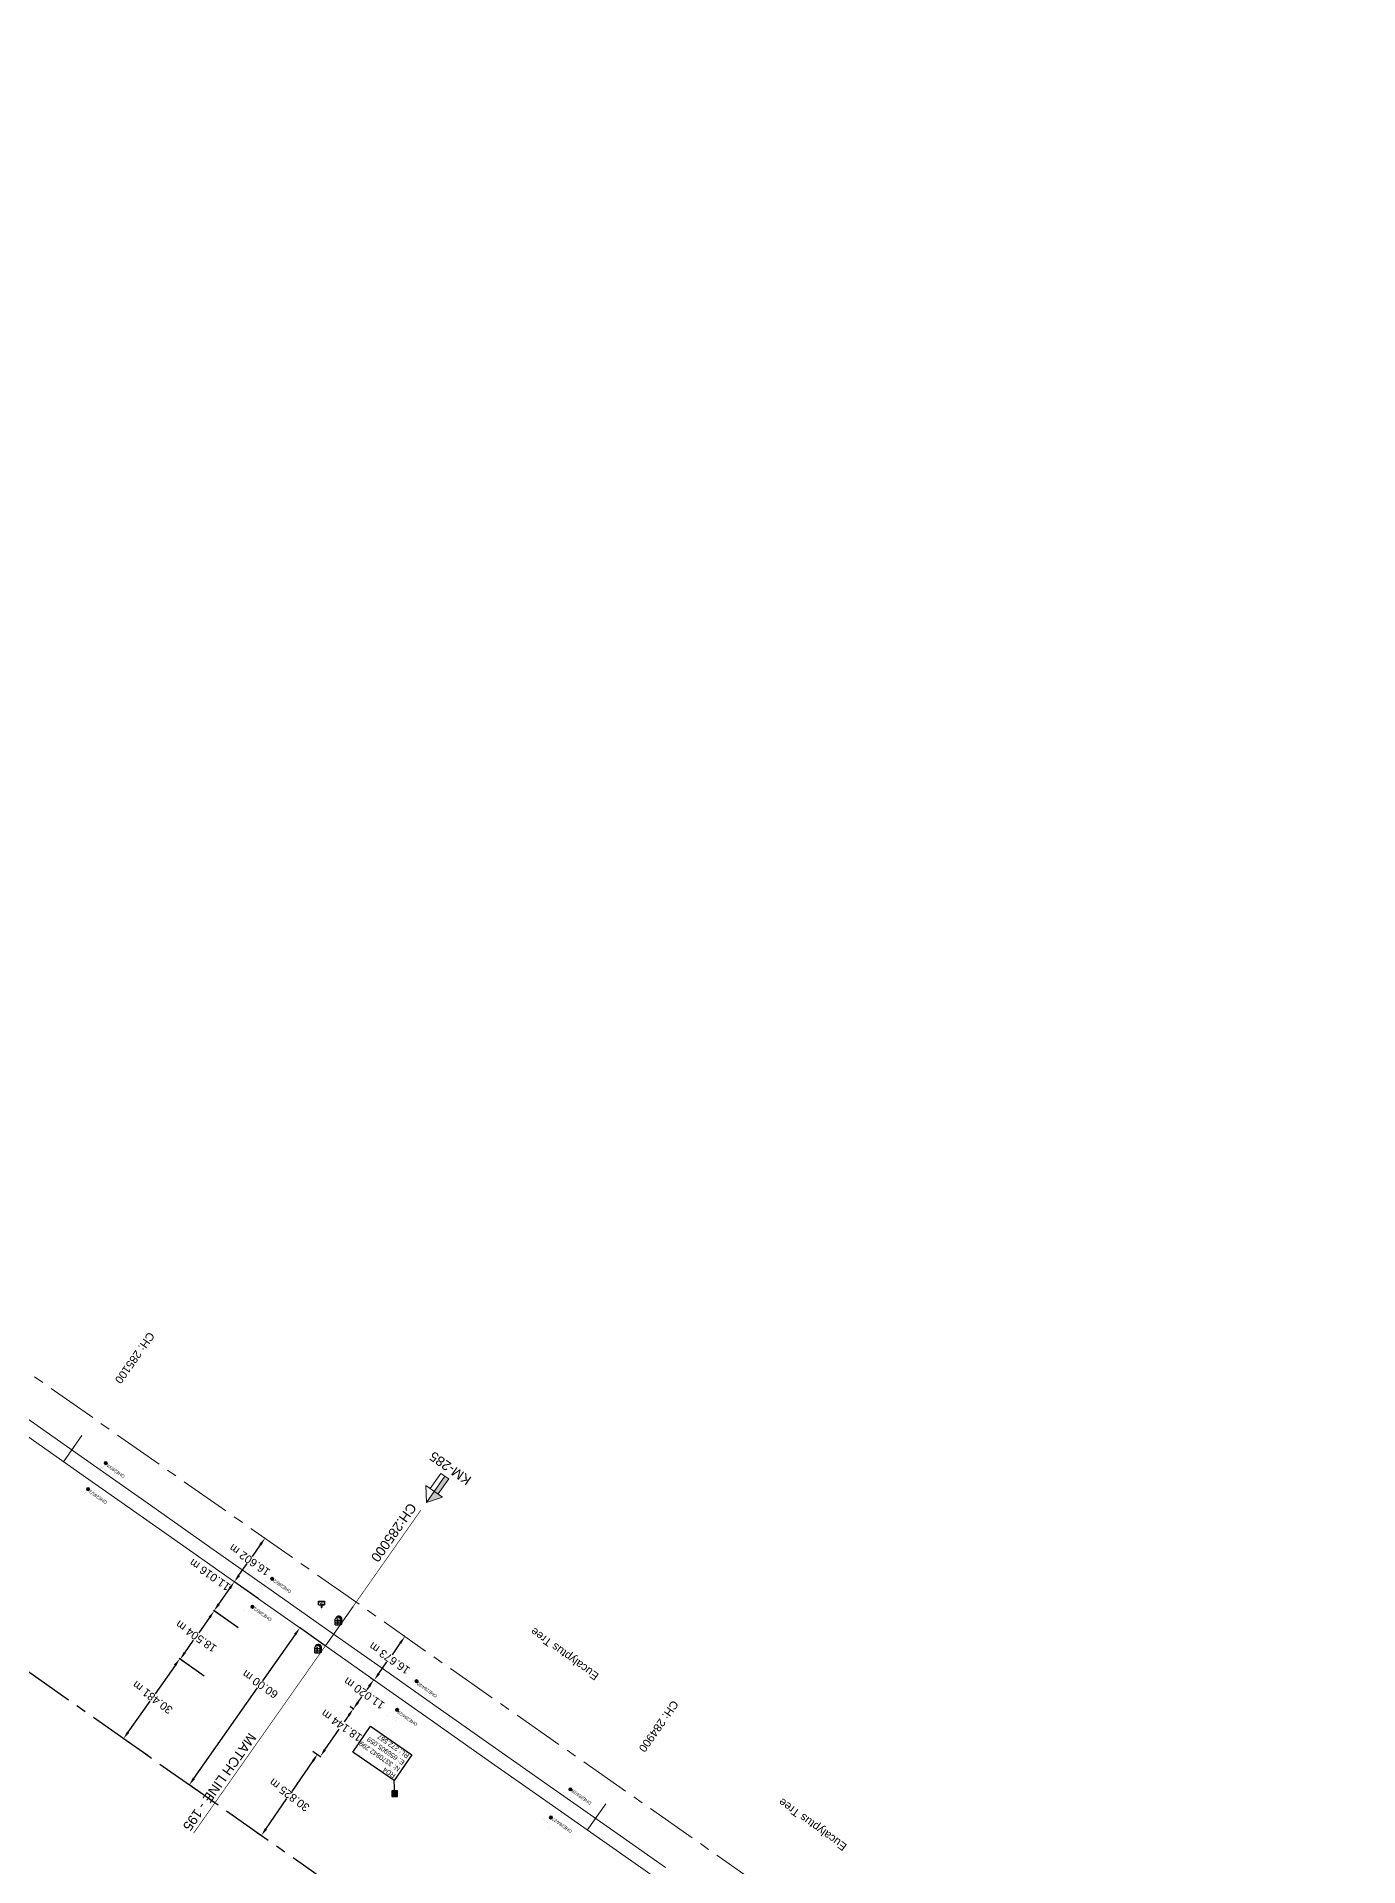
# Model space of a CAD drawing. Header units: metres. Extents: x 646303 to 662875, y 3366650 to 3378730.
# Drawn here: x 656793 to 657206, y 3370820 to 3371391 of the extents above; entities that cross this region are included whole.
import ezdxf
from ezdxf.enums import TextEntityAlignment as Align

# ---------------------------------------------------------------- set-up
doc = ezdxf.new("R2010")
doc.units = ezdxf.units.M
doc.header["$MEASUREMENT"] = 0
doc.header["$PDMODE"] = 3
doc.header["$PDSIZE"] = 0.5
doc.linetypes.add('CENTER', pattern=[50.8, 31.75, -6.35, 6.35, -6.35])
doc.linetypes.add('PHANTOM2', pattern=[1.25, 0.625, -0.125, 0.125, -0.125, 0.125, -0.125])
for name, color, linetype in [('Bench_Mark', 7, 'Continuous'), ('DFCC Boundary', 6, 'CENTER'), ('Dimension', 10, 'Continuous'), ('KILOMETER_STONE', 251, 'Continuous'), ('MATCH LINE', 7, 'Continuous'), ('NAME_BOARD', 251, 'Continuous'), ('Side Details', 251, 'Continuous'), ('STYLEREMARK', 251, 'Continuous')]:
    doc.layers.add(name, color=color, linetype=linetype)
for name, color, linetype, lineweight in [('BOUNDARY DIMENTION', 10, 'Continuous', 0), ('Existing Chainage', 7, 'Continuous', 0), ('Existing IR Track', 143, 'Continuous', 0), ('Existing Railway Boundary', 7, 'CENTER', 0), ('KM STONE', 7, 'Continuous', 0), ('OHE MAST', 8, 'Continuous', 0), ('OHE MAST TEXT', 8, 'Continuous', 0)]:
    doc.layers.add(name, color=color, linetype=linetype, lineweight=lineweight)
doc.styles.add('NB', font='swissbo.ttf', dxfattribs={"height": 1.5})
doc.styles.add('notes', font='romans.shx', dxfattribs={"height": 2})
doc.styles.get("Standard").update_dxf_attribs({"font": 'arial.ttf'})
doc.styles.add('Style-Arial', font='arial.ttf')
doc.dimstyles.new('DIM', dxfattribs={"dimtxt": 2.5, "dimasz": 2.5, "dimexe": 0.18, "dimexo": 0.0625, "dimgap": 0.09, "dimtad": 0, "dimtih": 1, "dimtoh": 1, "dimdec": 3, "dimzin": 0, "dimdsep": 46, "dimtxsty": 'Standard', "dimcen": 0.09, "dimadec": 0, "dimazin": 0, "dimtfac": 1, "dimtdec": 3, "dimtofl": 0, "dimtmove": 0, "dimatfit": 3, "dimfxl": 1, "dimtolj": 1, "dimtzin": 0, "dimarcsym": 0})

# ---------------------------------------------------------------- blocks, each defined once
blk = doc.blocks.new('KMS')
blk.add_hatch(color=256).paths.add_polyline_path([(0.84, 1.71), (0.84, 0), (1.28, 0.25), (1.28, 1.71, 0.82134), (-0.65, 2.08, -0.601821)])
for points in [[(-0.84, 0), (-0.84, 1.71)], [(-0.84, 1.38), (0.84, 1.38)], [(-0.84, 0.64), (0.84, 0.64)], [(-0.84, 0), (0.84, 0)], [(0.84, 0), (0.84, 1.71)], [(0.84, 0), (1.28, 0.25)], [(1.28, 0.25), (1.28, 1.71)]]:
    blk.add_lwpolyline(points)
for centre, radius, start, end in [((0, 1.5), 0.867, 14.1462, 165.8538), ((0.28, 1.7), 1, 0.4859, 158.6661)]:
    blk.add_arc(centre, radius, start, end)
at = {"style": 'notes'}
for s, p in [('S', (-0.25, 0.09)), ('K', (-0.25, 1.58)), ('M', (-0.25, 0.81))]:
    blk.add_text(s, height=0.391, dxfattribs=at).set_placement(p)
blk = doc.blocks.new('NB')
for p, q in [((-0.98, 0.82), (-0.98, 1.98)), ((-0.98, 1.98), (0.98, 1.98)), ((-0.98, 0.82), (0.98, 0.82)), ((-0.13, 0.82), (-0.13, 0)), ((-0.13, 0), (0.13, 0)), ((0.13, 0.82), (0.13, 0)), ((0.98, 1.98), (0.98, 0.82))]:
    blk.add_line(p, q)
at = {"style": 'NB', "width": 1.025371}
blk.add_text('NB', height=0.988, dxfattribs=at).set_placement((0, 1.4), align=Align.MIDDLE)
blk = doc.blocks.new('OHE MAST')
h = blk.add_hatch(color=256)
edge = h.paths.add_edge_path()
edge.add_arc((0, 0), 0.514, 0, 360)
at = {"const_width": 0.01, "flags": 128}
for points in [[(1.5, 3.5), (1.5, 2), (-1.5, 2), (-1.5, 3.5)], [(0, 2), (0, 0)]]:
    blk.add_lwpolyline(points, dxfattribs=at)
blk.add_circle((0, 0), 0.514)
blk = doc.blocks.new('KM POST PLAN')
at = {"extrusion": (0, 0, -1)}
h = blk.add_hatch(color=256, dxfattribs=at)
h.paths.add_polyline_path([(0, -20), (0, -8.5), (3, -8.5), (3, -20)])
h.paths.add_polyline_path([(0, -8.5), (0, 0), (6.3, -8.5), (3, -8.5)], flags=16)
at = {"flags": 128}
for points in [[(0, 0), (-6.3, -8.5), (6.3, -8.5)], [(0, 0), (0, -20)], [(0, 0), (6.3, -8.5)], [(3, -8.5), (3, -20), (-3, -20), (-3, -8.5)]]:
    blk.add_lwpolyline(points, dxfattribs=at)
at = {"style": 'Style-Arial'}
blk.add_attdef('KM-POST', text='', height=6, dxfattribs=at).set_placement((0, -26, -263.9), align=Align.MIDDLE_CENTER)
blk = doc.blocks.new('*D1654')
at = {"layer": 'Defpoints', "color": 0, "transparency": 16777216}
for p in [(656891.06, 3370869.62), (656880.74, 3370854.69), (656881.82, 3370853.95)]:
    blk.add_point(p, dxfattribs=at)
at = {"layer": 'Dimension', "color": 0, "lineweight": -2, "transparency": 16777216}
for p, q in [((656891.11, 3370869.58), (656892.28, 3370868.77)), ((656883.24, 3370856.01), (656887.7, 3370862.46)), ((656890.71, 3370866.82), (656889.25, 3370864.7)), ((656880.8, 3370854.66), (656881.97, 3370853.85))]:
    blk.add_line(p, q, dxfattribs=at)
at = {"layer": 'Dimension', "color": 0, "transparency": 16777216}
for points in [[(656890.37, 3370867.06), (656891.05, 3370866.58), (656892.13, 3370868.88)], [(656882.9, 3370856.24), (656883.58, 3370855.77), (656881.82, 3370853.95)]]:
    blk.add_solid(points, dxfattribs=at)
at = {"layer": 'Dimension', "color": 0, "lineweight": 0, "transparency": 16777216, "insert": (656888.47, 3370863.58), "char_height": 2.5, "attachment_point": 5, "rotation": 145}
blk.add_mtext('\\A1;18.144 m', dxfattribs=at)
blk = doc.blocks.new('*D1655')
at = {"layer": 'Defpoints', "color": 0, "transparency": 16777216}
for p in [(656848.69, 3370899.43), (656856.24, 3370894.11), (656845.59, 3370878.98)]:
    blk.add_point(p, dxfattribs=at)
at = {"layer": 'Dimension', "color": 0, "lineweight": -2, "transparency": 16777216}
for p, q in [((656847.25, 3370897.38), (656843.84, 3370892.54)), ((656856.19, 3370894.15), (656848.54, 3370899.53)), ((656839.48, 3370886.34), (656842.26, 3370890.3)), ((656845.54, 3370879.02), (656837.89, 3370884.4))]:
    blk.add_line(p, q, dxfattribs=at)
at = {"layer": 'Dimension', "color": 0, "transparency": 16777216}
for points in [[(656846.91, 3370897.62), (656847.59, 3370897.14), (656848.69, 3370899.43)], [(656839.14, 3370886.58), (656839.82, 3370886.1), (656838.04, 3370884.29)]]:
    blk.add_solid(points, dxfattribs=at)
at = {"layer": 'Dimension', "color": 0, "lineweight": 0, "transparency": 16777216, "insert": (656843.05, 3370891.42), "char_height": 2.5, "attachment_point": 5, "rotation": 145}
blk.add_mtext('\\A1;18.504 m', dxfattribs=at)
blk = doc.blocks.new('*D1656')
at = {"layer": 'Defpoints', "color": 0, "transparency": 16777216}
for p in [(656854.98, 3370908.47), (656862.43, 3370903.23), (656856.09, 3370894.22)]:
    blk.add_point(p, dxfattribs=at)
at = {"layer": 'Dimension', "color": 0, "lineweight": -2, "transparency": 16777216}
for p, q in [((656862.38, 3370903.26), (656854.83, 3370908.57)), ((656850.08, 3370901.51), (656853.54, 3370906.43)), ((656856.04, 3370894.25), (656848.49, 3370899.56))]:
    blk.add_line(p, q, dxfattribs=at)
at = {"layer": 'Dimension', "color": 0, "transparency": 16777216}
for points in [[(656853.2, 3370906.67), (656853.88, 3370906.19), (656854.98, 3370908.47)], [(656849.74, 3370901.75), (656850.42, 3370901.27), (656848.64, 3370899.46)]]:
    blk.add_solid(points, dxfattribs=at)
at = {"layer": 'Dimension', "color": 0, "lineweight": 0, "transparency": 16777216, "insert": (656847.32, 3370910.66), "char_height": 2.5, "attachment_point": 5, "rotation": 145}
blk.add_mtext('\\A1;11.016 m', dxfattribs=at)
blk = doc.blocks.new('*D1693')
at = {"layer": 'Defpoints', "color": 0, "transparency": 16777216}
for p in [(656897.38, 3370878.65), (656898.49, 3370877.87), (656891.04, 3370869.63)]:
    blk.add_point(p, dxfattribs=at)
at = {"layer": 'Dimension', "color": 0, "lineweight": -2, "transparency": 16777216}
for p, q in [((656897.43, 3370878.61), (656898.63, 3370877.76)), ((656897.05, 3370875.82), (656896.32, 3370874.79)), ((656891.09, 3370869.6), (656892.29, 3370868.75)), ((656893.58, 3370870.9), (656894.75, 3370872.55))]:
    blk.add_line(p, q, dxfattribs=at)
at = {"layer": 'Dimension', "color": 0, "transparency": 16777216}
for points in [[(656896.71, 3370876.06), (656897.39, 3370875.58), (656898.49, 3370877.87)], [(656893.24, 3370871.14), (656893.92, 3370870.66), (656892.14, 3370868.85)]]:
    blk.add_solid(points, dxfattribs=at)
at = {"layer": 'Dimension', "color": 0, "lineweight": 0, "transparency": 16777216, "insert": (656895.53, 3370873.67), "char_height": 2.5, "attachment_point": 5, "rotation": 145}
blk.add_mtext('\\A1;11.020 m', dxfattribs=at)
blk = doc.blocks.new('*D1720')
at = {"layer": 'Defpoints', "color": 0, "linetype": 'ByBlock', "ltscale": 0.5, "transparency": 16777216}
for p in [(656908.21, 3370891.41), (656908.21, 3370891.41), (656898.63, 3370877.76)]:
    blk.add_point(p, dxfattribs=at)
at = {"layer": 'Existing Railway Boundary', "color": 0, "linetype": 'ByBlock', "lineweight": -2, "ltscale": 0.5, "transparency": 16777216}
for p, q in [((656908.16, 3370891.45), (656908.06, 3370891.52)), ((656906.77, 3370889.37), (656904.2, 3370885.71)), ((656900.07, 3370879.81), (656902.63, 3370883.47)), ((656898.68, 3370877.73), (656898.78, 3370877.66))]:
    blk.add_line(p, q, dxfattribs=at)
at = {"layer": 'Existing Railway Boundary', "color": 0, "linetype": 'ByBlock', "ltscale": 0.5, "transparency": 16777216}
for points in [[(656906.43, 3370889.61), (656907.11, 3370889.13), (656908.21, 3370891.41)], [(656899.73, 3370880.05), (656900.41, 3370879.57), (656898.63, 3370877.76)]]:
    blk.add_solid(points, dxfattribs=at)
at = {"layer": 'Existing Railway Boundary', "color": 0, "linetype": 'ByBlock', "ltscale": 0.5, "transparency": 16777216, "insert": (656903.42, 3370884.59), "char_height": 2.5, "attachment_point": 5, "rotation": 145}
blk.add_mtext('\\A1;16.673 m', dxfattribs=at)
blk = doc.blocks.new('*D1721')
at = {"layer": 'Defpoints', "color": 0, "linetype": 'ByBlock', "ltscale": 0.5, "transparency": 16777216}
for p in [(656864.51, 3370922.06), (656864.51, 3370922.06), (656854.98, 3370908.47)]:
    blk.add_point(p, dxfattribs=at)
at = {"layer": 'Existing Railway Boundary', "color": 0, "linetype": 'ByBlock', "lineweight": -2, "ltscale": 0.5, "transparency": 16777216}
for p, q in [((656863.07, 3370920.02), (656860.53, 3370916.39)), ((656864.46, 3370922.1), (656864.36, 3370922.17)), ((656856.41, 3370910.52), (656858.96, 3370914.15)), ((656854.93, 3370908.51), (656854.83, 3370908.57))]:
    blk.add_line(p, q, dxfattribs=at)
at = {"layer": 'Existing Railway Boundary', "color": 0, "linetype": 'ByBlock', "ltscale": 0.5, "transparency": 16777216}
for points in [[(656862.73, 3370920.25), (656863.42, 3370919.78), (656864.51, 3370922.06)], [(656856.07, 3370910.76), (656856.75, 3370910.28), (656854.98, 3370908.47)]]:
    blk.add_solid(points, dxfattribs=at)
at = {"layer": 'Existing Railway Boundary', "color": 0, "linetype": 'ByBlock', "ltscale": 0.5, "transparency": 16777216, "insert": (656859.74, 3370915.27), "char_height": 2.5, "attachment_point": 5, "rotation": 145}
blk.add_mtext('\\A1;16.602 m', dxfattribs=at)
blk = doc.blocks.new('*D1461')
at = {"layer": 'BOUNDARY DIMENTION', "color": 0, "lineweight": -2, "transparency": 16777216}
for p, q in [((662244.85, 3367095.44), (662244.16, 3367095.87)), ((662242.98, 3367093.66), (662239.54, 3367088.19)), ((662233.82, 3367079.1), (662238.08, 3367085.88)), ((662233.03, 3367076.64), (662232.33, 3367077.07))]:
    blk.add_line(p, q, dxfattribs=at)
at = {"layer": 'BOUNDARY DIMENTION', "color": 0, "transparency": 16777216}
for points in [[(662242.62, 3367093.88), (662243.33, 3367093.44), (662244.31, 3367095.78)], [(662233.46, 3367079.32), (662234.17, 3367078.87), (662232.49, 3367076.98)]]:
    blk.add_solid(points, dxfattribs=at)
at = {"layer": 'Defpoints', "color": 0, "linetype": 'Continuous', "ltscale": 0.5, "transparency": 16777216}
for p in [(647418.1, 3377902.15), (647420.31, 3377900.52), (647398.68, 3377871.33)]:
    blk.add_point(p, dxfattribs=at)
at = {"layer": 'Defpoints', "color": 0, "transparency": 16777216}
for p in [(662244.31, 3367095.78), (662244.9, 3367095.41), (662233.08, 3367076.61)]:
    blk.add_point(p, dxfattribs=at)
at = {"layer": 'DFCC Boundary', "color": 0, "linetype": 'Continuous', "lineweight": -2, "ltscale": 0.5, "transparency": 16777216}
for p, q in [((647416.61, 3377900.14), (647413.17, 3377895.5)), ((647420.26, 3377900.55), (647417.96, 3377902.26)), ((647397.96, 3377874.97), (647411.54, 3377893.3)), ((647398.63, 3377871.36), (647396.32, 3377873.07))]:
    blk.add_line(p, q, dxfattribs=at)
at = {"layer": 'DFCC Boundary', "color": 0, "linetype": 'Continuous', "ltscale": 0.5, "transparency": 16777216}
for points in [[(647416.28, 3377900.39), (647416.95, 3377899.9), (647418.1, 3377902.15)], [(647397.62, 3377875.22), (647398.29, 3377874.72), (647396.47, 3377872.96)]]:
    blk.add_solid(points, dxfattribs=at)
at = {"layer": 'BOUNDARY DIMENTION', "color": 0, "transparency": 16777216, "insert": (662238.81, 3367087.03), "char_height": 2.5, "attachment_point": 5, "rotation": 145}
blk.add_mtext('\\A1;22.208 m', dxfattribs=at)
at = {"layer": 'DFCC Boundary', "color": 0, "linetype": 'Continuous', "ltscale": 0.5, "transparency": 16777216, "insert": (647412.36, 3377894.4), "char_height": 2.5, "attachment_point": 5, "rotation": 145}
blk.add_mtext('\\A1;36.332 m', dxfattribs=at)
blk = doc.blocks.new('*D1462')
at = {"layer": 'BOUNDARY DIMENTION', "color": 0, "lineweight": -2, "transparency": 16777216}
for p, q in [((662549.11, 3366886.35), (662541.43, 3366875.79)), ((662551.8, 3366887.49), (662550.44, 3366888.48)), ((662534.84, 3366866.73), (662539.82, 3366873.58)), ((662534.58, 3366863.83), (662533.22, 3366864.82))]:
    blk.add_line(p, q, dxfattribs=at)
at = {"layer": 'BOUNDARY DIMENTION', "color": 0, "transparency": 16777216}
for points in [[(662548.78, 3366886.6), (662549.45, 3366886.11), (662550.58, 3366888.38)], [(662534.5, 3366866.98), (662535.18, 3366866.49), (662533.37, 3366864.71)]]:
    blk.add_solid(points, dxfattribs=at)
at = {"layer": 'Defpoints', "color": 0, "linetype": 'Continuous', "ltscale": 0.5, "transparency": 16777216}
for p in [(647247.45, 3378028.49), (647249.19, 3378027.21), (647225.93, 3377999.21)]:
    blk.add_point(p, dxfattribs=at)
at = {"layer": 'Defpoints', "color": 0, "transparency": 16777216}
for p in [(662551.85, 3366887.45), (662533.37, 3366864.71), (662534.63, 3366863.79)]:
    blk.add_point(p, dxfattribs=at)
at = {"layer": 'DFCC Boundary', "color": 0, "linetype": 'Continuous', "lineweight": -2, "ltscale": 0.5, "transparency": 16777216}
for p, q in [((647247.71, 3378025.19), (647242.02, 3378017.45)), ((647247.5, 3378028.45), (647249.34, 3378027.1)), ((647229.16, 3377999.94), (647240.4, 3378015.24)), ((647225.98, 3377999.17), (647227.82, 3377997.82))]:
    blk.add_line(p, q, dxfattribs=at)
at = {"layer": 'DFCC Boundary', "color": 0, "linetype": 'Continuous', "ltscale": 0.5, "transparency": 16777216}
for points in [[(647247.37, 3378025.44), (647248.05, 3378024.94), (647249.19, 3378027.21)], [(647228.82, 3378000.19), (647229.49, 3377999.7), (647227.68, 3377997.93)]]:
    blk.add_solid(points, dxfattribs=at)
at = {"layer": 'BOUNDARY DIMENTION', "color": 0, "transparency": 16777216, "insert": (662540.62, 3366874.68), "char_height": 2.5, "attachment_point": 5, "rotation": 145}
blk.add_mtext('\\A1;29.264 m', dxfattribs=at)
at = {"layer": 'DFCC Boundary', "color": 0, "linetype": 'Continuous', "ltscale": 0.5, "transparency": 16777216, "insert": (647241.21, 3378016.35), "char_height": 2.5, "attachment_point": 5, "rotation": 145}
blk.add_mtext('\\A1;36.332 m', dxfattribs=at)
blk = doc.blocks.new('*D1463')
at = {"layer": 'BOUNDARY DIMENTION', "color": 0, "lineweight": -2, "transparency": 16777216}
for p, q in [((662172.51, 3367140.93), (662173.68, 3367140.19)), ((662172.2, 3367138.17), (662169.01, 3367133.1)), ((662164.89, 3367126.55), (662167.55, 3367130.78)), ((662162.55, 3367125.07), (662163.71, 3367124.34))]:
    blk.add_line(p, q, dxfattribs=at)
at = {"layer": 'BOUNDARY DIMENTION', "color": 0, "transparency": 16777216}
for points in [[(662171.85, 3367138.39), (662172.55, 3367137.95), (662173.53, 3367140.29)], [(662164.54, 3367126.77), (662165.24, 3367126.33), (662163.56, 3367124.44)]]:
    blk.add_solid(points, dxfattribs=at)
at = {"layer": 'Defpoints', "color": 0, "linetype": 'Continuous', "ltscale": 0.5, "transparency": 16777216}
for p in [(647211.24, 3378055.28), (647211.52, 3378055.08), (647189.88, 3378025.9)]:
    blk.add_point(p, dxfattribs=at)
at = {"layer": 'Defpoints', "color": 0, "transparency": 16777216}
for p in [(662172.46, 3367140.96), (662173.53, 3367140.29), (662162.49, 3367125.11)]:
    blk.add_point(p, dxfattribs=at)
at = {"layer": 'DFCC Boundary', "color": 0, "linetype": 'Continuous', "lineweight": -2, "ltscale": 0.5, "transparency": 16777216}
for p, q in [((647209.75, 3378053.28), (647208.18, 3378051.16)), ((647211.47, 3378055.12), (647211.1, 3378055.39)), ((647191.09, 3378028.11), (647206.55, 3378048.96)), ((647189.83, 3378025.93), (647189.46, 3378026.21))]:
    blk.add_line(p, q, dxfattribs=at)
at = {"layer": 'DFCC Boundary', "color": 0, "linetype": 'Continuous', "ltscale": 0.5, "transparency": 16777216}
for points in [[(647209.42, 3378053.52), (647210.09, 3378053.03), (647211.24, 3378055.28)], [(647190.76, 3378028.36), (647191.43, 3378027.86), (647189.6, 3378026.1)]]:
    blk.add_solid(points, dxfattribs=at)
at = {"layer": 'BOUNDARY DIMENTION', "color": 0, "transparency": 16777216, "insert": (662168.28, 3367131.94), "char_height": 2.5, "attachment_point": 5, "rotation": 145}
blk.add_mtext('\\A1;18.726 m', dxfattribs=at)
at = {"layer": 'DFCC Boundary', "color": 0, "linetype": 'Continuous', "ltscale": 0.5, "transparency": 16777216, "insert": (647207.37, 3378050.06), "char_height": 2.5, "attachment_point": 5, "rotation": 145}
blk.add_mtext('\\A1;36.332 m', dxfattribs=at)
blk = doc.blocks.new('*D1519')
at = {"layer": 'BOUNDARY DIMENTION', "color": 0, "lineweight": -2, "transparency": 16777216}
for p, q in [((656845.54, 3370879.01), (656837.73, 3370884.5)), ((656836.44, 3370882.35), (656830.2, 3370873.47)), ((656821.8, 3370861.5), (656828.63, 3370871.23)), ((656828.03, 3370854.07), (656820.22, 3370859.55))]:
    blk.add_line(p, q, dxfattribs=at)
at = {"layer": 'BOUNDARY DIMENTION', "color": 0, "transparency": 16777216}
for points in [[(656836.1, 3370882.59), (656836.78, 3370882.11), (656837.88, 3370884.4)], [(656821.46, 3370861.73), (656822.14, 3370861.26), (656820.36, 3370859.45)]]:
    blk.add_solid(points, dxfattribs=at)
at = {"layer": 'Defpoints', "color": 0, "transparency": 16777216}
for p in [(656845.59, 3370878.98), (656820.36, 3370859.45), (656828.08, 3370854.03)]:
    blk.add_point(p, dxfattribs=at)
at = {"layer": 'BOUNDARY DIMENTION', "color": 0, "transparency": 16777216, "insert": (656829.42, 3370872.35), "char_height": 2.5, "attachment_point": 5, "rotation": 143}
blk.add_mtext('\\A1;30.481 m', dxfattribs=at)
blk = doc.blocks.new('*D1884')
at = {"layer": 'Defpoints', "color": 0, "linetype": 'Continuous', "ltscale": 0.5, "transparency": 16777216}
for p in [(656875.41, 3370894.1), (656883.4, 3370888.48), (656848.88, 3370839.4)]:
    blk.add_point(p, dxfattribs=at)
at = {"layer": 'DFCC Boundary', "color": 0, "linetype": 'Continuous', "lineweight": -2, "ltscale": 0.5, "transparency": 16777216}
for p, q in [((656873.97, 3370892.05), (656863.8, 3370877.59)), ((656883.35, 3370888.52), (656875.26, 3370894.2)), ((656842.33, 3370847.06), (656862.23, 3370875.35)), ((656848.83, 3370839.44), (656840.75, 3370845.12))]:
    blk.add_line(p, q, dxfattribs=at)
at = {"layer": 'DFCC Boundary', "color": 0, "linetype": 'Continuous', "ltscale": 0.5, "transparency": 16777216}
for points in [[(656873.63, 3370892.29), (656874.31, 3370891.81), (656875.41, 3370894.1)], [(656841.99, 3370847.3), (656842.67, 3370846.82), (656840.89, 3370845.02)]]:
    blk.add_solid(points, dxfattribs=at)
at = {"layer": 'DFCC Boundary', "color": 0, "linetype": 'Continuous', "ltscale": 0.5, "transparency": 16777216, "insert": (656863.02, 3370876.47), "char_height": 2.5, "attachment_point": 5, "rotation": 145}
blk.add_mtext('\\A1;60.00 m', dxfattribs=at)
blk = doc.blocks.new('*D1776')
at = {"layer": 'BOUNDARY DIMENTION', "color": 0, "lineweight": -2, "transparency": 16777216}
for p, q in [((656879.52, 3370855.54), (656881.07, 3370854.47)), ((656879.5, 3370852.51), (656872.94, 3370843.01)), ((656864.82, 3370831.26), (656871.38, 3370840.76)), ((656861.99, 3370830.18), (656863.55, 3370829.1))]:
    blk.add_line(p, q, dxfattribs=at)
at = {"layer": 'BOUNDARY DIMENTION', "color": 0, "transparency": 16777216}
for points in [[(656879.16, 3370852.75), (656879.84, 3370852.27), (656880.92, 3370854.57)], [(656864.48, 3370831.5), (656865.16, 3370831.03), (656863.4, 3370829.21)]]:
    blk.add_solid(points, dxfattribs=at)
at = {"layer": 'Defpoints', "color": 0, "transparency": 16777216}
for p in [(656879.46, 3370855.58), (656880.92, 3370854.57), (656861.94, 3370830.22)]:
    blk.add_point(p, dxfattribs=at)
at = {"layer": 'BOUNDARY DIMENTION', "color": 0, "transparency": 16777216, "insert": (656872.16, 3370841.89), "char_height": 2.5, "attachment_point": 5, "rotation": 143}
blk.add_mtext('\\A1;30.825 m', dxfattribs=at)
blk = doc.blocks.new('BM')
blk.add_hatch(color=256).paths.add_polyline_path([(-0.88, 0.88), (-0.88, -0.88), (0.88, -0.88), (0.88, 0.88)])
for p, q in [((0.88, 0.88), (-0.88, 0.88)), ((-0.88, 0.88), (-0.88, -0.88)), ((0.88, -0.88), (0.88, 0.88)), ((-0.88, -0.88), (0.88, -0.88))]:
    blk.add_line(p, q)

msp = doc.modelspace()

# ---------------------------------------------------------------- linework, layer by layer
at = {"layer": 'DFCC Boundary', "ltscale": 0.5, "flags": 128}
msp.add_lwpolyline([(662565.6431, 3366842.0459), (662548.217, 3366854.2838), (662532.9064, 3366864.9999), (662517.5595, 3366875.7415), (662503.9915, 3366885.2805), (662490.4749, 3366894.7833), (662474.3945, 3366906.0736), (662458.24, 3366917.4159), (662441.4584, 3366929.1606), (662424.5366, 3366941.0035), (662407.7649, 3366952.7786), (662401.9048, 3366956.8928), (662320.9687, 3367015.5234), (662173.0911, 3367118.297), (662018.0169, 3367217.942), (662022.9408, 3367225.2355), (661945.6773, 3367280.5926), (661744.5178, 3367412.7853), (661728.4159, 3367389.8783), (661409.5023, 3367613.7762), (661431.3001, 3367645.1669), (661427.7408, 3367647.6718), (661418.8583, 3367653.9104), (661409.9095, 3367660.1956), (661395.2505, 3367670.5394), (661384.8196, 3367677.9127), (661375.1078, 3367684.7268), (661367.5374, 3367690.0517), (661358.0886, 3367696.6907), (661348.6239, 3367703.3322), (661344.5162, 3367706.2202), (661344.9668, 3367706.8618), (661335.3627, 3367713.6144), (661327.3851, 3367719.2077), (661318.2791, 3367725.5812), (661309.8813, 3367731.4842), (661284.4315, 3367749.4044), (661267.3402, 3367761.4491), (661243.4783, 3367778.4888), (661216.7453, 3367741.0546), (661213.241, 3367743.5572), (661195.5836, 3367756.6071), (661177.9702, 3367769.626), (661156.4467, 3367785.8356), (661148.0607, 3367792.1995), (661133.6905, 3367803.0041), (661119.5191, 3367813.6733), (661105.6946, 3367823.9215), (661093.9054, 3367832.6241), (661077.5228, 3367844.5054), (661061.2799, 3367856.285), (661045.32, 3367867.5775), (661029.0726, 3367879.0734), (661013.2584, 3367890.1762), (660997.2782, 3367901.3956), (660980.9788, 3367912.8451), (660964.6327, 3367924.3276), (660947.3461, 3367936.4864), (660930.1333, 3367948.5934), (660912.5707, 3367960.9093), (660894.9306, 3367973.2796), (660877.6422, 3367985.4277), (660860.2634, 3367997.6393), (660842.9781, 3368009.8166), (660825.4983, 3368022.131), (660811.339, 3368032.2028), (660797.4119, 3368042.1094), (660782.5128, 3368052.5993), (660767.4808, 3368063.1827), (660751.0012, 3368074.7254), (660734.3125, 3368086.4147), (660719.3275, 3368096.9585), (660704.3795, 3368107.4761), (660688.7093, 3368118.477), (660672.9397, 3368129.5475), (660655.797, 3368141.5941), (660638.5652, 3368153.7032), (660622.8618, 3368164.7374), (660607.1396, 3368175.7847), (660591.9852, 3368186.3839), (660576.7315, 3368197.0526), (660560.3095, 3368208.6108), (660544.116, 3368220.0082), (660528.3397, 3368231.0748), (660512.5414, 3368242.1568), (660497.4509, 3368252.7533), (660482.4222, 3368263.3065), (660466.968, 3368274.1704), (660451.6169, 3368284.9618), (660435.5277, 3368296.2674), (660419.4587, 3368307.5588), (660403.2343, 3368318.9753), (660387.0692, 3368330.3501), (660371.9016, 3368340.9863), (660362.0092, 3368347.9233), (660341.7308, 3368362.192), (660326.8725, 3368372.6492), (660312.0627, 3368383.0453), (660297.0115, 3368393.6109), (660281.2321, 3368404.7091), (660265.4328, 3368415.8212), (660253.8818, 3368423.9326), (660242.0763, 3368432.2231), (660226.6332, 3368443.1155), (660211.0272, 3368454.1226), (660195.2302, 3368465.2236), (660179.3654, 3368476.3723), (660162.5154, 3368488.1794), (660145.4635, 3368500.1281), (660129.3603, 3368511.4565), (660113.1961, 3368522.8278), (660097.2382, 3368534.0507), (660081.2523, 3368545.2932), (660064.458, 3368557.1251), (660047.7677, 3368568.8837), (660032.4691, 3368579.6352), (660017.2758, 3368590.3126), (660000.1632, 3368602.3052), (659983.0731, 3368614.282), (659967.2319, 3368625.4031), (659951.3427, 3368636.5582), (659932.0647, 3368650.1756), (659913.1258, 3368663.5536), (659898.2493, 3368674.0163), (659881.7667, 3368685.6055), (659866.0047, 3368696.7435), (659850.3373, 3368707.8146), (659834.6333, 3368718.8575), (659818.6461, 3368730.0995), (659804.3398, 3368740.181), (659789.9481, 3368750.3227), (659772.9194, 3368762.3136), (659755.8766, 3368774.3145), (659741.0752, 3368784.7603), (659726.3396, 3368795.1596), (659712.011, 3368805.2432), (659697.6029, 3368815.3827), (659684.3535, 3368824.7302), (659671.1528, 3368834.0432), (659654.2885, 3368845.8933), (659636.8714, 3368858.1319), (659622.1467, 3368868.7872), (659608.2832, 3368878.8192), (659592.7424, 3368889.7844), (659576.9096, 3368900.9551), (659562.5868, 3368911.0537), (659553.5917, 3368917.3959), (659534.7433, 3368930.6917), (659521.2685, 3368940.2021), (659508.0292, 3368949.5538), (659494.8098, 3368958.8914), (659481.3273, 3368968.4018), (659467.9498, 3368977.8382), (659454.4923, 3368987.2582), (659440.7837, 3368996.854), (659425.5597, 3369007.614), (659410.0492, 3369018.5753), (659397.5675, 3369027.3641), (659384.5623, 3369036.5214), (659370.5054, 3369046.4276), (659356.4132, 3369056.3585), (659342.3201, 3369066.3092), (659331.8447, 3369073.7055), (659314.7098, 3369085.825), (659301.2296, 3369095.3614), (659287.1805, 3369105.2924), (659273.0852, 3369115.2561), (659259.8762, 3369124.5882), (659246.575, 3369133.9855), (659233.3676, 3369143.319), (659220.1207, 3369152.6803), (659206.3404, 3369162.3938), (659192.4106, 3369172.2127), (659178.3672, 3369182.1367), (659164.3785, 3369192.022), (659162.9385, 3369193.0388), (659183.6795, 3369222.4635), (659172.119, 3369230.6258), (659159.1298, 3369239.7969), (659148.6068, 3369247.2055), (659138.0069, 3369254.6684), (659119.1994, 3369267.9214), (659100.365, 3369281.1933), (659085.533, 3369291.6533), (659070.676, 3369302.1309), (659061.4534, 3369308.6334), (659052.1019, 3369315.2268), (659038.8969, 3369324.5617), (659025.7603, 3369333.8483), (659012.2746, 3369343.3047), (659000.2935, 3369351.7058), (658985.7542, 3369361.9126), (658972.701, 3369371.0824), (658959.9309, 3369380.1093), (658947.2513, 3369389.0721), (658932.3759, 3369399.5827), (658921.8345, 3369407.031), (658905.9406, 3369418.2511), (658894.3687, 3369426.4196), (658881.1048, 3369435.7663), (658867.8714, 3369445.0915), (658853.3089, 3369455.3761), (658838.9326, 3369465.5292), (658823.5657, 3369476.1988), (658807.8953, 3369487.0791), (658792.9935, 3369497.6726), (658789.1301, 3369500.4191), (658764.5252, 3369517.7675), (658750.6615, 3369527.5465), (658735.8772, 3369537.9899), (658721.0329, 3369548.4756), (658706.8044, 3369558.4963), (658692.4812, 3369568.5836), (658679.0099, 3369578.0951), (658665.5152, 3369587.6232), (658651.2818, 3369597.6569), (658636.9905, 3369607.7316), (658622.1701, 3369618.1873), (658607.4224, 3369628.5918), (658593.6263, 3369638.3112), (658579.8399, 3369648.0238), (658566.1309, 3369657.6871), (658552.3621, 3369667.3926), (658537.8692, 3369677.626), (658523.3279, 3369687.8934), (658509.6438, 3369697.5459), (658495.8531, 3369707.2734), (658481.9269, 3369717.1048), (658467.9459, 3369726.9748), (658454.4251, 3369736.5125), (658440.9599, 3369746.011), (658427.1565, 3369755.7285), (658413.3787, 3369765.428), (658398.646, 3369775.8103), (658383.9067, 3369786.1972), (658371.4552, 3369794.9743), (658359.0483, 3369803.72), (658345.546, 3369813.2195), (658332.0048, 3369822.7464), (658318.5168, 3369832.2514), (658305.0219, 3369841.7615), (658291.2617, 3369851.4373), (658277.4987, 3369861.115), (658264.1625, 3369870.4871), (658250.7424, 3369879.918), (658237.5823, 3369889.1736), (658224.3865, 3369898.4543), (658209.4318, 3369909.0033), (658194.5636, 3369919.4914), (658180.151, 3369929.6325), (658165.7287, 3369939.7804), (658156.9292, 3369945.9856), (658133.9487, 3369962.1448), (658109.9616, 3369979.0407), (658086.1386, 3369995.8212), (658069.4823, 3370007.553), (658052.6981, 3370019.3752), (658033.9581, 3370032.6043), (658015.0826, 3370045.9289), (657994.939, 3370060.1316), (657974.6985, 3370074.4026), (657960.2252, 3370084.5842), (657945.643, 3370094.8424), (657928.629, 3370106.7917), (657911.5911, 3370118.7415), (657890.9691, 3370133.2895), (657870.7134, 3370147.5792), (657850.3966, 3370161.8284), (657830.1146, 3370176.0529), (657812.1714, 3370188.7253), (657794.2418, 3370201.388), (657775.9501, 3370214.2546), (657757.6685, 3370227.1142), (657736.4935, 3370242.019), (657715.8063, 3370256.5806), (657697.09, 3370269.7238), (657676.8418, 3370283.9453), (657670.0518, 3370288.7482), (657661.5164, 3370294.7857), (657642.367, 3370308.2307), (657623.1765, 3370321.7045), (657605.0199, 3370334.4839), (657586.8248, 3370347.2905), (657568.2781, 3370360.3555), (657549.69, 3370373.4497), (657534.1551, 3370384.3835), (657518.595, 3370395.335), (657503.5822, 3370405.9238), (657488.6113, 3370416.483), (657477.4694, 3370424.3177), (657456.7199, 3370394.899), (657452.1854, 3370398.0875), (657436.4649, 3370409.1418), (657420.2829, 3370420.542), (657404.1975, 3370431.8742), (657387.5582, 3370443.5761), (657370.8643, 3370455.3165), (657356.3586, 3370465.5498), (657342.0257, 3370475.6612), (657334.1018, 3370481.2282), (657342.1648, 3370492.6732), (657327.3432, 3370503.0861), (657304.5869, 3370519.0736), (657286.4992, 3370531.7939), (657268.5013, 3370544.451), (657251.4778, 3370556.4153), (657234.5183, 3370568.3346), (657219.7856, 3370578.7204), (657205.1604, 3370589.0304), (657189.9505, 3370599.7163), (657174.7446, 3370610.3994), (657157.229, 3370622.7139), (657139.8436, 3370634.9368), (657122.2775, 3370647.282), (657104.8724, 3370659.514), (657088.6726, 3370670.9041), (657072.3463, 3370682.3832), (657052.4463, 3370696.3561), (657032.2468, 3370710.5392), (657017.2111, 3370721.1335), (657002.3465, 3370731.6074), (656985.5169, 3370743.3847), (656968.6279, 3370755.2036), (656952.6202, 3370766.4469), (656936.5129, 3370777.7603), (656917.7376, 3370790.961), (656898.7021, 3370804.3447), (656880.5471, 3370817.1216), (656862.3859, 3370829.9029), (656845.3825, 3370841.8619), (656828.6857, 3370853.6052), (656810.2968, 3370866.5434), (656792.0928, 3370879.3517), (656770.106, 3370894.8035), (656748.097, 3370910.271), (656728.4902, 3370924.0664), (656709.0221, 3370937.7643), (656692.8289, 3370949.1481), (656676.4723, 3370960.6469), (656657.4402, 3370974.0598), (656638.281, 3370987.5622), (656621.3401, 3370999.4861), (656604.5392, 3371011.3113), (656585.7485, 3371024.5046), (656566.9099, 3371037.7317), (656537.298, 3371058.585), (656532.701, 3371052.0376), (656368.7794, 3371159.4659), (656280.7288, 3371198.5806), (656189.7218, 3371230.5142), (656096.9021, 3371265.9123), (656004.8733, 3371310.8246), (655917.3616, 3371369.3401), (655838.0052, 3371438.656), (655768.8371, 3371518.5854), (655712.6719, 3371608.6179), (655647.9895, 3371736.3311)], dxfattribs=at)
at = {"layer": 'Existing Chainage', "color": 0, "linetype": 'Continuous', "lineweight": 13, "flags": 128}
for points in [[(656807.3493, 3370954.1873), (656801.5994, 3370946.0056)], [(656892.0258, 3370900.7489), (656883.3965, 3370888.4796)], [(656970.9392, 3370839.1256), (656965.1876, 3370830.9452)]]:
    msp.add_lwpolyline(points, dxfattribs=at)
at = {"layer": 'Existing IR Track', "flags": 128}
for points in [[(656782.6234, 3370959.3416), (656804.6053, 3370943.8932), (656826.592, 3370928.4414), (656844.8228, 3370915.6144), (656863.2116, 3370902.6762), (656879.8997, 3370890.939), (656896.9032, 3370878.98), (656915.0788, 3370866.1885), (656933.2338, 3370853.4116), (656952.2472, 3370840.0435), (656971.0224, 3370826.8428), (656987.1061, 3370815.546)], [(656785.2589, 3370963.047), (656807.1258, 3370947.6562), (656828.8312, 3370932.379), (656847.3255, 3370919.3521), (656865.4245, 3370906.6036), (656882.3912, 3370894.6568), (656899.7209, 3370882.4544), (656917.5481, 3370869.8767), (656935.5181, 3370857.1983), (656954.7148, 3370843.7254), (656975.5567, 3370829.0979), (656989.5749, 3370819.2346)]]:
    msp.add_lwpolyline(points, dxfattribs=at)
at = {"layer": 'Existing Railway Boundary', "ltscale": 0.5, "flags": 128}
msp.add_lwpolyline([(655695.3663, 3371793.5754), (655711.513, 3371783.725), (655837.338, 3371666.516), (655896.664, 3371625.403), (655948.651, 3371583.092), (656061.421, 3371499.73), (656120.179, 3371458.709), (656118.6808, 3371456.563), (656134.1953, 3371445.8056), (656188.091, 3371409.1919), (656258.3483, 3371360.6965), (656306.8076, 3371328.3967), (656307.819, 3371318.333), (656341.8204, 3371294.614), (656352.8104, 3371286.9291), (656353.0349, 3371293.9581), (656399.4885, 3371257.2079), (656467.3874, 3371205.4259), (656519.3943, 3371165.6705), (656561.1332, 3371134.4643), (656696.879, 3371057.135), (656765.103, 3370991.786), (657190.218, 3370693.611), (657248.163, 3370651.07), (657303.369, 3370611.936), (657357.203, 3370574.315), (657469.447, 3370495.885), (657520.561, 3370458.991), (657571.453, 3370422.647), (657746.082, 3370302.773), (657804.987, 3370261.127), (657862.698, 3370218.121), (657973.403, 3370140.319), (658020.448, 3370106.576)], dxfattribs=at)
at = {"layer": 'MATCH LINE', "linetype": 'PHANTOM2', "ltscale": 15, "const_width": 0.2}
msp.add_lwpolyline([(656913.1925, 3370930.844), (656842.2446, 3370829.9692)], dxfattribs=at)
at = {"layer": 'STYLEREMARK'}
msp.add_line((656905.0587, 3370842.2847, 268.9741), (656904.8419, 3370846.3706, 397.8593), dxfattribs=at)
at = {"layer": 'STYLEREMARK', "linetype": 'Continuous', "elevation": 397.8593}
msp.add_lwpolyline([(656891.92, 3370855.2665), (656897.4771, 3370863.3386), (656910.399, 3370854.4426), (656904.8419, 3370846.3706)], close=True, dxfattribs=at)

# ---------------------------------------------------------------- block references
at = {"layer": 'Bench_Mark'}
msp.add_blockref('BM', (656905.0587, 3370842.2847, 268.9741), dxfattribs=at)
at = {"layer": 'KILOMETER_STONE', "linetype": 'Continuous'}
for p in [(656887.285, 3370895.049, 269.995), (656880.892, 3370886.243, 269.845)]:
    msp.add_blockref('KMS', p, dxfattribs=at)
at = {"layer": 'KM STONE'}
ref = msp.add_blockref('KM POST PLAN', (656914.9166, 3370933.2991), dxfattribs=dict(at, xscale=0.4999999999999998, yscale=0.4999999999999998, zscale=0.4999999999999998, rotation=144.920621047519))
ref.add_attrib('KM-POST', 'KM-285', dxfattribs={"layer": '0', "height": 3, "rotation": 144.920621, "style": 'Style-Arial'}).set_placement((656922.3879, 3370943.9377), align=Align.MIDDLE_CENTER)
at = {"layer": 'NAME_BOARD', "linetype": 'Continuous'}
msp.add_blockref('NB', (656882.171, 3370900.493, 269.803), dxfattribs=at)
at = {"layer": 'OHE MAST', "color": 2, "rotation": 143.3908318566117}
for p in [(656814.812, 3370945.577), (656809.316, 3370937.457), (656866.791, 3370909.405), (656860.592, 3370900.688), (656911.872, 3370877.408), (656905.775, 3370868.477), (656959.888, 3370843.653), (656953.822, 3370834.895)]:
    msp.add_blockref('OHE MAST', p, dxfattribs=at)

# ---------------------------------------------------------------- texts
at = {"layer": 'Existing Chainage', "color": 0, "linetype": 'Continuous', "lineweight": 0, "attachment_point": 6, "line_spacing_factor": 0.6, "style": 'Style-Arial'}
for s, insert, char_height, rotation in [('CH: 285100', (656818.5081, 3370970.7901), 2.5, 234.901315), ('CH:285000', (656898.6399, 3370915.211), 3, 234.880282), ('CH: 284900', (656982.1015, 3370855.7261), 2.5, 234.889344)]:
    msp.add_mtext(s, dxfattribs=dict(at, insert=insert, char_height=char_height, rotation=rotation))
at = {"layer": 'MATCH LINE', "linetype": 'Continuous'}
msp.add_text('MATCH LINE - 195', height=3, rotation=234.693137, dxfattribs=at).set_placement((656859.5689, 3370861.5435))
at = {"layer": 'OHE MAST TEXT'}
for s, p in [('OHE285/4', (656817.9156, 3370943.0578)), ('OHE285/3', (656812.4196, 3370934.9378)), ('OHE285/2', (656869.9759, 3370907.0779)), ('OHE285/1', (656863.7769, 3370898.3609)), ('OHE284/30', (656915.1235, 3370874.7281)), ('OHE284/29', (656909.0265, 3370865.7971)), ('OHE284/28', (656963.3572, 3370841.2026)), ('OHE284/27', (656957.2912, 3370832.4446))]:
    msp.add_text(s, height=1, rotation=145, dxfattribs=at).set_placement(p, align=Align.MIDDLE_CENTER)
at = {"layer": 'Side Details'}
for p in [(656969.008, 3370879.5476), (657046.4624, 3370826.2585)]:
    msp.add_text('Eucalyptus Tree', height=2.5, rotation=144.100313, dxfattribs=at).set_placement(p)
at = {"layer": 'STYLEREMARK', "linetype": 'Continuous', "insert": (656894.0116, 3370854.3403), "char_height": 1.5, "width": 25.715213, "attachment_point": 2, "rotation": 145.455006}
msp.add_mtext('\\pxql;RD4\\PN: 3370842.299\\PE: 656905.059\\PRL: 272.567', dxfattribs=at)

# ---------------------------------------------------------------- dimensions: what is measured, and where the dimension line sits
at = {"layer": 'BOUNDARY DIMENTION'}
for base, p1, p2, angle, picture, middle, turn in [((662173.529, 3367140.2883), (662162.4923, 3367125.1074), (662172.4611, 3367140.9598), 57.836172, '*D1463', (662168.2806, 3367131.9424), 145), ((662533.3681, 3366864.7117), (662551.8505, 3366887.4548), (662534.6347, 3366863.7903), 233.96428, '*D1462', (662540.6227, 3366874.6837), 145), ((662244.3078, 3367095.7789), (662233.0795, 3367076.6056), (662244.9018, 3367095.4054), 57.836172, '*D1461', (662238.8082, 3367087.0333), 145), ((656820.3637, 3370859.4491), (656845.5936, 3370878.9782), (656828.0786, 3370854.0323), 234.926706, '*D1519', (656829.4189, 3370872.346), 143)]:
    dim = msp.add_linear_dim(base=base, p1=p1, p2=p2, angle=angle, dimstyle='DIM', override={"dimpost": ' m'}, dxfattribs=at)
    dim.commit()
    dim.dimension.update_dxf_attribs({"geometry": picture, "text_midpoint": middle, "dimtype": 129, "text_rotation": turn})
dim = msp.add_aligned_dim(p1=(656861.9418, 3370830.2152), p2=(656879.4643, 3370855.5755), distance=-1.7732, dimstyle='DIM', override={"dimpost": ' m'}, dxfattribs=at)
dim.commit()
dim.dimension.update_dxf_attribs({"geometry": '*D1776', "text_midpoint": (656872.1619, 3370841.8874), "text_rotation": 143})
at = {"layer": 'DFCC Boundary', "linetype": 'Continuous', "ltscale": 0.5}
dim = msp.add_linear_dim(base=(656875.412, 3370894.0953), p1=(656848.8793, 3370839.4025), p2=(656883.3965, 3370888.4796), angle=54.880246, dimstyle='DIM', override={"dimdec": 2, "dimpost": ' m', "dimtmove": 2}, dxfattribs=at)
dim.commit()
dim.dimension.update_dxf_attribs({"geometry": '*D1884', "text_midpoint": (656863.0165, 3370876.4712), "dimtype": 129, "text_rotation": 145})
at = {"layer": 'Dimension', "color": 10, "lineweight": 0}
for base, p1, p2, angle, override, picture, middle in [((656854.9764, 3370908.4704), (656856.0896, 3370894.2179), (656862.4285, 3370903.2272), 54.87011, {"dimpost": ' m', "dimtmove": 2}, '*D1656', (656847.3177, 3370910.6614)), ((656848.6851, 3370899.4269), (656845.5906, 3370878.9803), (656856.237, 3370894.1142), 54.874199, {"dimpost": ' m'}, '*D1655', (656843.0507, 3370891.4176)), ((656898.4853, 3370877.8669), (656891.0376, 3370869.6325), (656897.3782, 3370878.6457), 54.874813, {"dimpost": ' m'}, '*D1693', (656895.5334, 3370873.6706)), ((656881.8192, 3370853.9485), (656891.0583, 3370869.618), (656880.7446, 3370854.6909), 235.357794, {"dimpost": ' m'}, '*D1654', (656888.4735, 3370863.5793))]:
    dim = msp.add_linear_dim(base=base, p1=p1, p2=p2, angle=angle, dimstyle='DIM', override=override, dxfattribs=at)
    dim.commit()
    dim.dimension.update_dxf_attribs({"geometry": picture, "text_midpoint": middle, "dimtype": 129, "text_rotation": 145})
at = {"layer": 'Existing Railway Boundary', "linetype": 'ByBlock', "ltscale": 0.5}
for p1, p2, picture, middle in [((656854.9764, 3370908.4704), (656864.5097, 3370922.0623), '*D1721', (656859.743, 3370915.2663)), ((656898.6326, 3370877.7633), (656908.2067, 3370891.4133), '*D1720', (656903.4196, 3370884.5883))]:
    dim = msp.add_aligned_dim(p1=p1, p2=p2, distance=0, dimstyle='DIM', override={"dimpost": ' m'}, dxfattribs=at)
    dim.commit()
    dim.dimension.update_dxf_attribs({"geometry": picture, "text_midpoint": middle, "text_rotation": 145})

doc.saveas('drawing.dxf')
